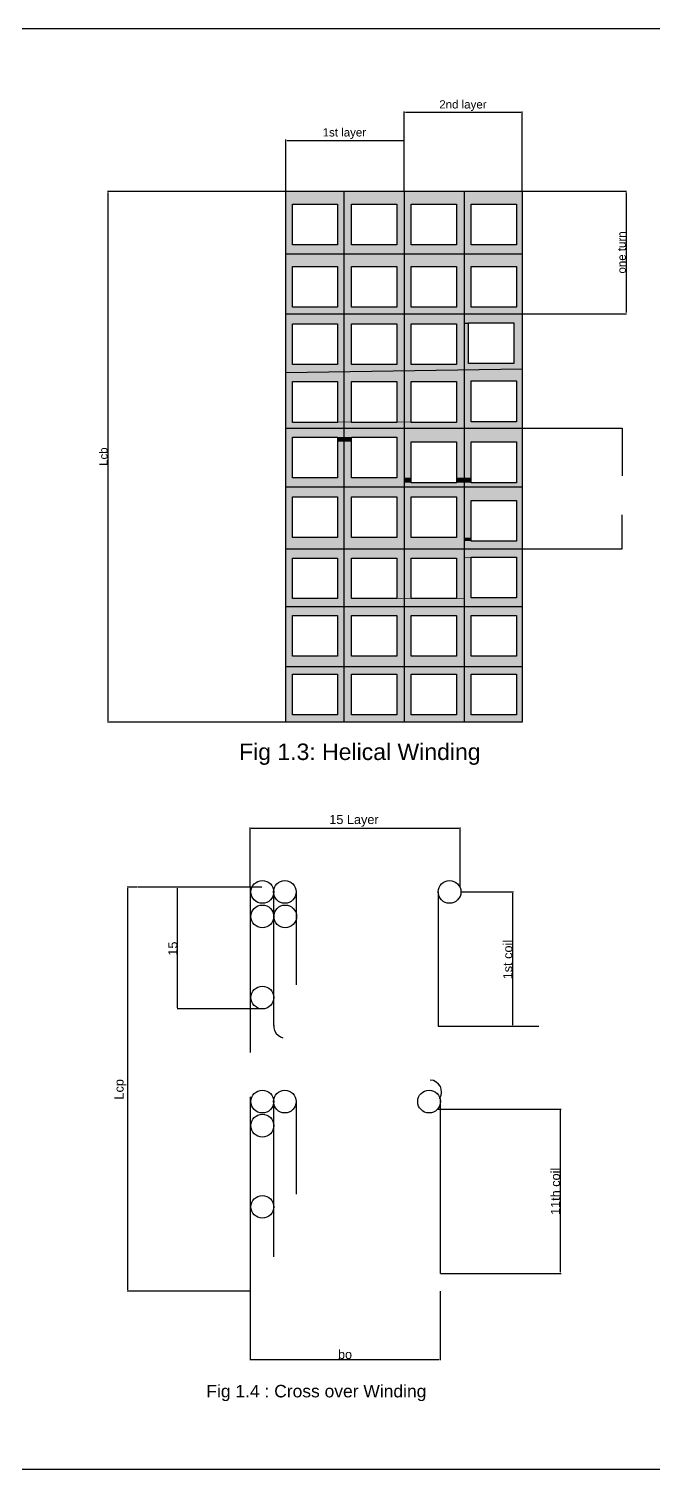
# Model space of a CAD drawing. Header units: millimetres. Extents: x 21.7 to 33, y 17.3 to 23.4.
# Drawn here: x 25.44 to 28.08, y 17.33 to 23.42 of the extents above; entities that cross this region are included whole.
import ezdxf

# ---------------------------------------------------------------- set-up
doc = ezdxf.new("R2010")
doc.units = ezdxf.units.MM
doc.header["$LTSCALE"] = 0.5
doc.layers.add('PDF_Geometry', color=7, linetype='Continuous')
doc.layers.add('PDF_Text', color=7, linetype='Continuous')
doc.layers.add('PDF_Solid Fills', color=7, linetype='Continuous', true_color=0xcd2027)
doc.styles.add('PDF F1', font='arial.ttf')

msp = doc.modelspace()

# ---------------------------------------------------------------- linework, layer by layer
at = {"layer": 'PDF_Geometry', "lineweight": 25}
for points in [[(22.0033, 17.33), (33.0383, 17.33), (33.0383, 23.4217), (22.0033, 23.4217)], [(27.0317, 22.7367), (27.0317, 23.0717)], [(27.525, 23.0683), (27.0367, 23.0683)], [(27.53, 22.7367), (27.53, 23.0717)], [(26.5317, 22.7367), (26.5317, 22.9533)], [(26.5367, 22.95), (27.0267, 22.95)], [(27.0317, 22.7367), (27.0317, 22.9533)], [(25.7767, 22.735), (26.5317, 22.735), (27.53, 22.735), (27.53, 20.49), (26.5317, 20.49), (25.7767, 20.49)], [(25.7783, 22.73), (25.7783, 20.495)], [(26.5317, 20.49), (26.5317, 22.735)], [(26.7783, 20.49), (26.7783, 22.735)], [(27.0317, 22.735), (27.0317, 20.49)], [(27.285, 22.735), (27.285, 20.49)], [(27.5317, 22.735), (27.9717, 22.735)], [(27.97, 22.73), (27.97, 22.2217)], [(26.5317, 22.47), (27.53, 22.47)], [(26.5317, 22.2167), (27.53, 22.2167)], [(27.5317, 22.2167), (27.9717, 22.2167)], [(26.5317, 21.9683), (27.53, 21.9833)], [(26.5317, 21.7333), (27.53, 21.7333)], [(27.53, 21.7333), (27.9533, 21.7333), (27.9533, 21.5317)], [(26.5317, 21.485), (27.53, 21.485)], [(27.53, 21.2217), (27.9533, 21.2217), (27.9533, 21.3667)], [(26.5317, 21.2217), (27.53, 21.2217)], [(26.5317, 20.9783), (27.53, 20.9783)], [(26.5317, 20.725), (27.53, 20.725)], [(26.38, 19.7917), (26.38, 20.0433)], [(26.385, 20.0417), (27.2633, 20.0417)], [(27.2683, 19.7917), (27.2683, 20.0433)], [(25.9017, 19.7917), (25.86, 19.7917)], [(25.8617, 19.7867), (25.8617, 18.0883)], [(26.38, 19.7917), (25.9033, 19.7917)], [(26.43, 19.7917), (26.0717, 19.7917)], [(26.0733, 19.2817), (26.0733, 19.7867)], [(26.38, 19.7917), (26.38, 19.0917)], [(26.4783, 19.7833), (26.4783, 19.2067)], [(26.575, 19.7717), (26.575, 19.3783)], [(27.175, 19.7717), (27.175, 19.2033), (27.6017, 19.2033)], [(27.2733, 19.7717), (27.4933, 19.7717)], [(27.49, 19.7667), (27.49, 19.2083)], [(26.43, 19.2767), (26.0717, 19.2767)], [(26.48, 19.2083), (26.48, 19.1967), (26.4833, 19.185), (26.49, 19.1733), (26.4983, 19.165), (26.5083, 19.1583), (26.5183, 19.155)], [(27.2733, 19.2033), (27.4933, 19.2033)], [(27.1817, 18.8983), (27.1883, 18.91), (27.19, 18.9233), (27.1883, 18.9367), (27.185, 18.9483), (27.1767, 18.9583), (27.1667, 18.9667), (27.155, 18.9733), (27.1417, 18.975)], [(26.38, 18.905), (26.38, 18.0833), (26.38, 17.7917)], [(26.4783, 18.8967), (26.4783, 18.2283)], [(26.575, 18.885), (26.575, 18.4933)], [(27.1833, 18.8983), (27.1833, 18.1583)], [(27.175, 18.8533), (27.695, 18.8533)], [(27.6917, 18.85), (27.6917, 18.1633)], [(27.185, 18.1583), (27.695, 18.1583)], [(25.9017, 18.0833), (25.86, 18.0833)], [(26.38, 18.0833), (25.8767, 18.0833)], [(27.1833, 18.0833), (27.1833, 17.7917)], [(26.385, 17.7933), (27.1783, 17.7933)]]:
    msp.add_lwpolyline(points, dxfattribs=at)
for points in [[(26.56, 22.68), (26.75, 22.68), (26.75, 22.5083), (26.56, 22.5083)], [(26.8083, 22.68), (27, 22.68), (27, 22.5083), (26.8083, 22.5083)], [(27.0617, 22.68), (27.2533, 22.68), (27.2533, 22.5083), (27.0617, 22.5083)], [(27.315, 22.68), (27.5067, 22.68), (27.5067, 22.5083), (27.315, 22.5083)], [(26.56, 22.4167), (26.75, 22.4167), (26.75, 22.245), (26.56, 22.245)], [(26.8083, 22.4167), (27, 22.4167), (27, 22.245), (26.8083, 22.245)], [(27.0617, 22.4167), (27.2533, 22.4167), (27.2533, 22.245), (27.0617, 22.245)], [(27.315, 22.4167), (27.5067, 22.4167), (27.5067, 22.245), (27.315, 22.245)], [(27.3033, 22.1783), (27.495, 22.1783), (27.495, 22.0067), (27.3033, 22.0067)], [(26.56, 22.1733), (26.75, 22.1733), (26.75, 22.0017), (26.56, 22.0017)], [(26.8083, 22.1733), (27, 22.1733), (27, 22.0017), (26.8083, 22.0017)], [(27.0617, 22.1733), (27.2533, 22.1733), (27.2533, 22.0017), (27.0617, 22.0017)], [(27.315, 21.9333), (27.5067, 21.9333), (27.5067, 21.76), (27.315, 21.76)], [(26.56, 21.93), (26.75, 21.93), (26.75, 21.7567), (26.56, 21.7567)], [(26.8083, 21.93), (27, 21.93), (27, 21.7567), (26.8083, 21.7567)], [(27.0617, 21.93), (27.2533, 21.93), (27.2533, 21.7567), (27.0617, 21.7567)], [(26.56, 21.695), (26.75, 21.695), (26.75, 21.5233), (26.56, 21.5233)], [(26.8083, 21.695), (27, 21.695), (27, 21.5233), (26.8083, 21.5233)], [(27.0617, 21.675), (27.2533, 21.675), (27.2533, 21.5017), (27.0617, 21.5017)], [(27.315, 21.675), (27.5067, 21.675), (27.5067, 21.5017), (27.315, 21.5017)], [(26.56, 21.4417), (26.75, 21.4417), (26.75, 21.27), (26.56, 21.27)], [(26.8083, 21.4417), (27, 21.4417), (27, 21.27), (26.8083, 21.27)], [(27.0617, 21.4417), (27.2533, 21.4417), (27.2533, 21.27), (27.0617, 21.27)], [(27.315, 21.4267), (27.5067, 21.4267), (27.5067, 21.255), (27.315, 21.255)], [(26.56, 21.1833), (26.75, 21.1833), (26.75, 21.0117), (26.56, 21.0117)], [(26.8083, 21.1833), (27, 21.1833), (27, 21.0117), (26.8083, 21.0117)], [(27.0617, 21.1833), (27.2533, 21.1833), (27.2533, 21.0117), (27.0617, 21.0117)], [(27.315, 21.1867), (27.5067, 21.1867), (27.5067, 21.015), (27.315, 21.015)], [(26.56, 20.94), (26.75, 20.94), (26.75, 20.7683), (26.56, 20.7683)], [(26.8083, 20.94), (27, 20.94), (27, 20.7683), (26.8083, 20.7683)], [(27.0617, 20.94), (27.2533, 20.94), (27.2533, 20.7683), (27.0617, 20.7683)], [(27.315, 20.94), (27.5067, 20.94), (27.5067, 20.7683), (27.315, 20.7683)], [(26.56, 20.6917), (26.75, 20.6917), (26.75, 20.52), (26.56, 20.52)], [(26.8083, 20.6917), (27, 20.6917), (27, 20.52), (26.8083, 20.52)], [(27.0617, 20.6917), (27.2533, 20.6917), (27.2533, 20.52), (27.0617, 20.52)], [(27.315, 20.6917), (27.5067, 20.6917), (27.5067, 20.52), (27.315, 20.52)]]:
    msp.add_lwpolyline(points, close=True, dxfattribs=at)
for centre in [(26.4319, 19.7713), (26.5269, 19.7713), (27.2235, 19.7713), (26.4319, 19.6679), (26.5285, 19.6679), (26.4319, 19.3246), (26.4319, 18.8846), (26.5269, 18.8846), (27.1369, 18.8846), (26.4319, 18.7829), (26.4319, 18.4396)]:
    msp.add_circle(centre, 0.0481, dxfattribs=at)
at = {"layer": 'PDF_Solid Fills', "color": 7, "transparency": 33554559}
for points in [[(27.0367, 23.07), (27.0367, 23.0683), (27.0317, 23.0683)], [(27.525, 23.07), (27.525, 23.0683), (27.53, 23.0683)], [(26.5367, 22.9517), (26.5367, 22.95), (26.5317, 22.95)], [(27.0267, 22.9517), (27.0267, 22.95), (27.0317, 22.95)], [(25.7783, 22.73), (25.78, 22.73), (25.7783, 22.735)], [(26.5317, 22.735), (26.7783, 22.68), (26.5317, 22.68)], [(26.5317, 22.735), (26.7783, 22.735), (26.7783, 22.68)], [(26.5317, 22.735), (26.7783, 22.68), (26.5317, 22.68)], [(26.5317, 22.735), (26.7783, 22.735), (26.7783, 22.68)], [(26.7783, 22.735), (27.0317, 22.68), (26.7783, 22.68)], [(26.7783, 22.735), (27.0317, 22.735), (27.0317, 22.68)], [(27.0317, 22.735), (27.285, 22.68), (27.0317, 22.68)], [(27.0317, 22.735), (27.285, 22.735), (27.285, 22.68)], [(27.285, 22.735), (27.53, 22.68), (27.285, 22.68)], [(27.285, 22.735), (27.53, 22.735), (27.53, 22.68)], [(27.9683, 22.73), (27.97, 22.73), (27.97, 22.735)], [(26.5317, 22.68), (26.56, 22.5083), (26.5317, 22.5083)], [(26.5317, 22.68), (26.56, 22.68), (26.56, 22.5083)], [(26.5317, 22.68), (26.56, 22.5083), (26.5317, 22.5083)], [(26.5317, 22.68), (26.56, 22.68), (26.56, 22.5083)], [(26.75, 22.68), (26.7783, 22.5083), (26.75, 22.5083)], [(26.75, 22.68), (26.7783, 22.68), (26.7783, 22.5083)], [(26.75, 22.68), (26.7783, 22.5083), (26.75, 22.5083)], [(26.75, 22.68), (26.7783, 22.68), (26.7783, 22.5083)], [(26.7783, 22.68), (26.8083, 22.5083), (26.7783, 22.5083)], [(26.7783, 22.68), (26.8083, 22.68), (26.8083, 22.5083)], [(27, 22.68), (27.0317, 22.5083), (27, 22.5083)], [(27, 22.68), (27.0317, 22.68), (27.0317, 22.5083)], [(27.0317, 22.68), (27.0617, 22.5083), (27.0317, 22.5083)], [(27.0317, 22.68), (27.0617, 22.68), (27.0617, 22.5083)], [(27.2533, 22.68), (27.285, 22.5083), (27.2533, 22.5083)], [(27.2533, 22.68), (27.285, 22.68), (27.285, 22.5083)], [(27.285, 22.68), (27.315, 22.5083), (27.285, 22.5083)], [(27.285, 22.68), (27.315, 22.68), (27.315, 22.5083)], [(27.5067, 22.68), (27.53, 22.5083), (27.5067, 22.5083)], [(27.5067, 22.68), (27.53, 22.68), (27.53, 22.5083)], [(26.5317, 22.5083), (26.7783, 22.47), (26.5317, 22.47)], [(26.5317, 22.5083), (26.7783, 22.5083), (26.7783, 22.47)], [(26.5317, 22.5083), (26.7783, 22.47), (26.5317, 22.47)], [(26.5317, 22.5083), (26.7783, 22.5083), (26.7783, 22.47)], [(26.7783, 22.5083), (27.0317, 22.47), (26.7783, 22.47)], [(26.7783, 22.5083), (27.0317, 22.5083), (27.0317, 22.47)], [(27.0317, 22.5083), (27.285, 22.47), (27.0317, 22.47)], [(27.0317, 22.5083), (27.285, 22.5083), (27.285, 22.47)], [(27.285, 22.5083), (27.53, 22.47), (27.285, 22.47)], [(27.285, 22.5083), (27.53, 22.5083), (27.53, 22.47)], [(26.5317, 22.47), (26.7783, 22.4167), (26.5317, 22.4167)], [(26.5317, 22.47), (26.7783, 22.47), (26.7783, 22.4167)], [(26.7783, 22.47), (27.0317, 22.4167), (26.7783, 22.4167)], [(26.7783, 22.47), (27.0317, 22.47), (27.0317, 22.4167)], [(27.0317, 22.47), (27.285, 22.4167), (27.0317, 22.4167)], [(27.0317, 22.47), (27.285, 22.47), (27.285, 22.4167)], [(27.285, 22.47), (27.53, 22.4167), (27.285, 22.4167)], [(27.285, 22.47), (27.53, 22.47), (27.53, 22.4167)], [(26.5317, 22.4167), (26.56, 22.245), (26.5317, 22.245)], [(26.5317, 22.4167), (26.56, 22.4167), (26.56, 22.245)], [(26.75, 22.4167), (26.7783, 22.245), (26.75, 22.245)], [(26.75, 22.4167), (26.7783, 22.4167), (26.7783, 22.245)], [(26.7783, 22.4167), (26.8083, 22.245), (26.7783, 22.245)], [(26.7783, 22.4167), (26.8083, 22.4167), (26.8083, 22.245)], [(27, 22.4167), (27.0317, 22.245), (27, 22.245)], [(27, 22.4167), (27.0317, 22.4167), (27.0317, 22.245)], [(27.0317, 22.4167), (27.0617, 22.245), (27.0317, 22.245)], [(27.0317, 22.4167), (27.0617, 22.4167), (27.0617, 22.245)], [(27.2533, 22.4167), (27.285, 22.245), (27.2533, 22.245)], [(27.2533, 22.4167), (27.285, 22.4167), (27.285, 22.245)], [(27.285, 22.4167), (27.315, 22.245), (27.285, 22.245)], [(27.285, 22.4167), (27.315, 22.4167), (27.315, 22.245)], [(27.5067, 22.4167), (27.53, 22.245), (27.5067, 22.245)], [(27.5067, 22.4167), (27.53, 22.4167), (27.53, 22.245)], [(26.5317, 22.245), (26.7783, 22.2167), (26.5317, 22.2167)], [(26.5317, 22.245), (26.7783, 22.245), (26.7783, 22.2167)], [(26.7783, 22.245), (27.0317, 22.2167), (26.7783, 22.2167)], [(26.7783, 22.245), (27.0317, 22.245), (27.0317, 22.2167)], [(27.0317, 22.245), (27.285, 22.2167), (27.0317, 22.2167)], [(27.0317, 22.245), (27.285, 22.245), (27.285, 22.2167)], [(27.285, 22.245), (27.53, 22.2167), (27.285, 22.2167)], [(27.285, 22.245), (27.53, 22.245), (27.53, 22.2167)], [(26.5317, 22.2167), (26.7783, 22.1783), (26.5317, 22.1783)], [(26.5317, 22.2167), (26.7783, 22.2167), (26.7783, 22.1783)], [(26.5317, 22.1783), (26.7783, 22.1733), (26.5317, 22.1733)], [(26.5317, 22.1783), (26.7783, 22.1783), (26.7783, 22.1733)], [(26.7783, 22.2167), (27.0317, 22.1783), (26.7783, 22.1783)], [(26.7783, 22.2167), (27.0317, 22.2167), (27.0317, 22.1783)], [(26.7783, 22.1783), (27.0317, 22.1733), (26.7783, 22.1733)], [(26.7783, 22.1783), (27.0317, 22.1783), (27.0317, 22.1733)], [(27.0317, 22.2167), (27.285, 22.1783), (27.0317, 22.1783)], [(27.0317, 22.2167), (27.285, 22.2167), (27.285, 22.1783)], [(27.0317, 22.1783), (27.285, 22.1733), (27.0317, 22.1733)], [(27.0317, 22.1783), (27.285, 22.1783), (27.285, 22.1733)], [(27.285, 22.2167), (27.53, 22.1783), (27.285, 22.1783)], [(27.285, 22.2167), (27.53, 22.2167), (27.53, 22.1783)], [(27.285, 22.1783), (27.3033, 22.1733), (27.285, 22.1733)], [(27.285, 22.1783), (27.3033, 22.1783), (27.3033, 22.1733)], [(27.495, 22.1783), (27.53, 22.0067), (27.495, 22.0067)], [(27.495, 22.1783), (27.53, 22.1783), (27.53, 22.0067)], [(27.9683, 22.2217), (27.97, 22.2217), (27.97, 22.2167)], [(26.5317, 22.1733), (26.56, 22.0017), (26.5317, 22.0017)], [(26.5317, 22.1733), (26.56, 22.1733), (26.56, 22.0017)], [(26.75, 22.1733), (26.7783, 22.0017), (26.75, 22.0017)], [(26.75, 22.1733), (26.7783, 22.1733), (26.7783, 22.0017)], [(26.7783, 22.1733), (26.8083, 22.0017), (26.7783, 22.0017)], [(26.7783, 22.1733), (26.8083, 22.1733), (26.8083, 22.0017)], [(27, 22.1733), (27.0317, 22.0017), (27, 22.0017)], [(27, 22.1733), (27.0317, 22.1733), (27.0317, 22.0017)], [(27.0317, 22.1733), (27.0617, 22.0017), (27.0317, 22.0017)], [(27.0317, 22.1733), (27.0617, 22.1733), (27.0617, 22.0017)], [(27.2533, 22.1733), (27.285, 22.0017), (27.2533, 22.0017)], [(27.2533, 22.1733), (27.285, 22.1733), (27.285, 22.0017)], [(27.285, 22.1733), (27.3033, 22.0067), (27.285, 22.0067)], [(27.285, 22.1733), (27.3033, 22.1733), (27.3033, 22.0067)], [(26.5317, 22.0017), (26.7783, 21.975), (26.5317, 21.975)], [(26.5317, 22.0017), (26.7783, 22.0017), (26.7783, 21.975)], [(26.7783, 22.0017), (27.0317, 21.9833), (26.7783, 21.9833)], [(26.7783, 22.0017), (27.0317, 22.0017), (27.0317, 21.9833)], [(27.0317, 22.0017), (27.285, 21.9833), (27.0317, 21.9833)], [(27.0317, 22.0017), (27.285, 22.0017), (27.285, 21.9833)], [(27.285, 22.0067), (27.53, 22.0017), (27.285, 22.0017)], [(27.285, 22.0067), (27.53, 22.0067), (27.53, 22.0017)], [(27.285, 22.0017), (27.53, 21.9833), (27.285, 21.9833)], [(27.285, 22.0017), (27.53, 22.0017), (27.53, 21.9833)], [(26.5317, 21.975), (26.7783, 21.9717), (26.5317, 21.9717)], [(26.5317, 21.975), (26.7783, 21.975), (26.7783, 21.9717)], [(26.5317, 21.9717), (26.7783, 21.9717), (26.5317, 21.9683)], [(26.7783, 21.9717), (26.7783, 21.9683), (26.5317, 21.9683)], [(26.5317, 21.9683), (26.7783, 21.9333), (26.5317, 21.9333)], [(26.5317, 21.9683), (26.7783, 21.9683), (26.7783, 21.9333)], [(26.5317, 21.9333), (26.7783, 21.93), (26.5317, 21.93)], [(26.5317, 21.9333), (26.7783, 21.9333), (26.7783, 21.93)], [(26.7783, 21.9833), (27.0317, 21.98), (26.7783, 21.98)], [(26.7783, 21.9833), (27.0317, 21.9833), (27.0317, 21.98)], [(26.7783, 21.98), (27.0317, 21.975), (26.7783, 21.975)], [(26.7783, 21.98), (27.0317, 21.98), (27.0317, 21.975)], [(26.7783, 21.975), (27.0317, 21.975), (26.7783, 21.9717)], [(27.0317, 21.975), (27.0317, 21.9717), (26.7783, 21.9717)], [(26.7783, 21.9717), (27.0317, 21.9683), (26.7783, 21.9683)], [(26.7783, 21.9717), (27.0317, 21.9717), (27.0317, 21.9683)], [(26.7783, 21.9683), (27.0317, 21.9333), (26.7783, 21.9333)], [(26.7783, 21.9683), (27.0317, 21.9683), (27.0317, 21.9333)], [(26.7783, 21.9333), (27.0317, 21.93), (26.7783, 21.93)], [(26.7783, 21.9333), (27.0317, 21.9333), (27.0317, 21.93)], [(27.0317, 21.9833), (27.285, 21.98), (27.0317, 21.98)], [(27.0317, 21.9833), (27.285, 21.9833), (27.285, 21.98)], [(27.0317, 21.98), (27.285, 21.98), (27.0317, 21.975)], [(27.285, 21.98), (27.285, 21.975), (27.0317, 21.975)], [(27.0317, 21.975), (27.285, 21.9717), (27.0317, 21.9717)], [(27.0317, 21.975), (27.285, 21.975), (27.285, 21.9717)], [(27.0317, 21.9717), (27.285, 21.9683), (27.0317, 21.9683)], [(27.0317, 21.9717), (27.285, 21.9717), (27.285, 21.9683)], [(27.0317, 21.9683), (27.285, 21.9333), (27.0317, 21.9333)], [(27.0317, 21.9683), (27.285, 21.9683), (27.285, 21.9333)], [(27.0317, 21.9333), (27.285, 21.93), (27.0317, 21.93)], [(27.0317, 21.9333), (27.285, 21.9333), (27.285, 21.93)], [(27.285, 21.9833), (27.53, 21.9833), (27.285, 21.98)], [(27.53, 21.9833), (27.53, 21.98), (27.285, 21.98)], [(27.285, 21.98), (27.53, 21.975), (27.285, 21.975)], [(27.285, 21.98), (27.53, 21.98), (27.53, 21.975)], [(27.285, 21.975), (27.53, 21.9683), (27.285, 21.9683)], [(27.285, 21.975), (27.53, 21.975), (27.53, 21.9683)], [(27.285, 21.9683), (27.53, 21.9333), (27.285, 21.9333)], [(27.285, 21.9683), (27.53, 21.9683), (27.53, 21.9333)], [(27.285, 21.9333), (27.315, 21.76), (27.285, 21.76)], [(27.285, 21.9333), (27.315, 21.9333), (27.315, 21.76)], [(27.5067, 21.9333), (27.53, 21.76), (27.5067, 21.76)], [(27.5067, 21.9333), (27.53, 21.9333), (27.53, 21.76)], [(26.5317, 21.93), (26.56, 21.7567), (26.5317, 21.7567)], [(26.5317, 21.93), (26.56, 21.93), (26.56, 21.7567)], [(26.75, 21.93), (26.7783, 21.76), (26.75, 21.76)], [(26.75, 21.93), (26.7783, 21.93), (26.7783, 21.76)], [(26.7783, 21.93), (26.8083, 21.76), (26.7783, 21.76)], [(26.7783, 21.93), (26.8083, 21.93), (26.8083, 21.76)], [(27, 21.93), (27.0317, 21.76), (27, 21.76)], [(27, 21.93), (27.0317, 21.93), (27.0317, 21.76)], [(27.0317, 21.93), (27.0617, 21.76), (27.0317, 21.76)], [(27.0317, 21.93), (27.0617, 21.93), (27.0617, 21.76)], [(27.2533, 21.93), (27.285, 21.7567), (27.2533, 21.7567)], [(27.2533, 21.93), (27.285, 21.93), (27.285, 21.7567)], [(26.5317, 21.7567), (26.7783, 21.7333), (26.5317, 21.7333)], [(26.5317, 21.7567), (26.7783, 21.7567), (26.7783, 21.7333)], [(26.75, 21.76), (26.7783, 21.7567), (26.75, 21.7567)], [(26.75, 21.76), (26.7783, 21.76), (26.7783, 21.7567)], [(26.7783, 21.76), (26.8083, 21.7567), (26.7783, 21.7567)], [(26.7783, 21.76), (26.8083, 21.76), (26.8083, 21.7567)], [(26.7783, 21.7567), (27.0317, 21.7333), (26.7783, 21.7333)], [(26.7783, 21.7567), (27.0317, 21.7567), (27.0317, 21.7333)], [(27, 21.76), (27.0317, 21.7567), (27, 21.7567)], [(27, 21.76), (27.0317, 21.76), (27.0317, 21.7567)], [(27.0317, 21.76), (27.0617, 21.7567), (27.0317, 21.7567)], [(27.0317, 21.76), (27.0617, 21.76), (27.0617, 21.7567)], [(27.0317, 21.7567), (27.285, 21.7333), (27.0317, 21.7333)], [(27.0317, 21.7567), (27.285, 21.7567), (27.285, 21.7333)], [(27.285, 21.76), (27.53, 21.7333), (27.285, 21.7333)], [(27.285, 21.76), (27.53, 21.76), (27.53, 21.7333)], [(26.5317, 21.7333), (26.7783, 21.695), (26.5317, 21.695)], [(26.5317, 21.7333), (26.7783, 21.7333), (26.7783, 21.695)], [(26.5317, 21.695), (26.56, 21.5233), (26.5317, 21.5233)], [(26.5317, 21.695), (26.56, 21.695), (26.56, 21.5233)], [(26.75, 21.695), (26.7783, 21.675), (26.75, 21.675)], [(26.75, 21.695), (26.7783, 21.695), (26.7783, 21.675)], [(26.7783, 21.7333), (27.0317, 21.695), (26.7783, 21.695)], [(26.7783, 21.7333), (27.0317, 21.7333), (27.0317, 21.695)], [(26.7783, 21.695), (26.8083, 21.675), (26.7783, 21.675)], [(26.7783, 21.695), (26.8083, 21.695), (26.8083, 21.675)], [(27, 21.695), (27.0317, 21.5233), (27, 21.5233)], [(27, 21.695), (27.0317, 21.695), (27.0317, 21.5233)], [(27.0317, 21.7333), (27.285, 21.695), (27.0317, 21.695)], [(27.0317, 21.7333), (27.285, 21.7333), (27.285, 21.695)], [(27.0317, 21.695), (27.285, 21.675), (27.0317, 21.675)], [(27.0317, 21.695), (27.285, 21.695), (27.285, 21.675)], [(27.285, 21.7333), (27.53, 21.675), (27.285, 21.675)], [(27.285, 21.7333), (27.53, 21.7333), (27.53, 21.675)], [(26.75, 21.675), (26.7783, 21.5233), (26.75, 21.5233)], [(26.75, 21.675), (26.7783, 21.675), (26.7783, 21.5233)], [(26.7783, 21.675), (26.8083, 21.5233), (26.7783, 21.5233)], [(26.7783, 21.675), (26.8083, 21.675), (26.8083, 21.5233)], [(27.0317, 21.675), (27.0617, 21.5233), (27.0317, 21.5233)], [(27.0317, 21.675), (27.0617, 21.675), (27.0617, 21.5233)], [(27.2533, 21.675), (27.285, 21.5233), (27.2533, 21.5233)], [(27.2533, 21.675), (27.285, 21.675), (27.285, 21.5233)], [(27.285, 21.675), (27.315, 21.5233), (27.285, 21.5233)], [(27.285, 21.675), (27.315, 21.675), (27.315, 21.5233)], [(27.5067, 21.675), (27.53, 21.5017), (27.5067, 21.5017)], [(27.5067, 21.675), (27.53, 21.675), (27.53, 21.5017)], [(26.5317, 21.5233), (26.7783, 21.5017), (26.5317, 21.5017)], [(26.5317, 21.5233), (26.7783, 21.5233), (26.7783, 21.5017)], [(26.7783, 21.5233), (27.0317, 21.5017), (26.7783, 21.5017)], [(26.7783, 21.5233), (27.0317, 21.5233), (27.0317, 21.5017)], [(27.0317, 21.5233), (27.0617, 21.5017), (27.0317, 21.5017)], [(27.0317, 21.5233), (27.0617, 21.5233), (27.0617, 21.5017)], [(27.2533, 21.5233), (27.285, 21.5017), (27.2533, 21.5017)], [(27.2533, 21.5233), (27.285, 21.5233), (27.285, 21.5017)], [(27.285, 21.5233), (27.315, 21.5017), (27.285, 21.5017)], [(27.285, 21.5233), (27.315, 21.5233), (27.315, 21.5017)], [(26.5317, 21.5017), (26.7783, 21.485), (26.5317, 21.485)], [(26.5317, 21.5017), (26.7783, 21.5017), (26.7783, 21.485)], [(26.5317, 21.485), (26.7783, 21.4417), (26.5317, 21.4417)], [(26.5317, 21.485), (26.7783, 21.485), (26.7783, 21.4417)], [(26.7783, 21.5017), (27.0317, 21.485), (26.7783, 21.485)], [(26.7783, 21.5017), (27.0317, 21.5017), (27.0317, 21.485)], [(26.7783, 21.485), (27.0317, 21.4417), (26.7783, 21.4417)], [(26.7783, 21.485), (27.0317, 21.485), (27.0317, 21.4417)], [(27.0317, 21.5017), (27.285, 21.485), (27.0317, 21.485)], [(27.0317, 21.5017), (27.285, 21.5017), (27.285, 21.485)], [(27.0317, 21.485), (27.285, 21.4417), (27.0317, 21.4417)], [(27.0317, 21.485), (27.285, 21.485), (27.285, 21.4417)], [(27.285, 21.5017), (27.53, 21.485), (27.285, 21.485)], [(27.285, 21.5017), (27.53, 21.5017), (27.53, 21.485)], [(27.285, 21.485), (27.53, 21.4267), (27.285, 21.4267)], [(27.285, 21.485), (27.53, 21.485), (27.53, 21.4267)], [(26.5317, 21.4417), (26.56, 21.27), (26.5317, 21.27)], [(26.5317, 21.4417), (26.56, 21.4417), (26.56, 21.27)], [(26.75, 21.4417), (26.7783, 21.27), (26.75, 21.27)], [(26.75, 21.4417), (26.7783, 21.4417), (26.7783, 21.27)], [(26.7783, 21.4417), (26.8083, 21.27), (26.7783, 21.27)], [(26.7783, 21.4417), (26.8083, 21.4417), (26.8083, 21.27)], [(27, 21.4417), (27.0317, 21.27), (27, 21.27)], [(27, 21.4417), (27.0317, 21.4417), (27.0317, 21.27)], [(27.0317, 21.4417), (27.0617, 21.27), (27.0317, 21.27)], [(27.0317, 21.4417), (27.0617, 21.4417), (27.0617, 21.27)], [(27.2533, 21.4417), (27.285, 21.27), (27.2533, 21.27)], [(27.2533, 21.4417), (27.285, 21.4417), (27.285, 21.27)], [(27.285, 21.4267), (27.315, 21.27), (27.285, 21.27)], [(27.285, 21.4267), (27.315, 21.4267), (27.315, 21.27)], [(27.5067, 21.4267), (27.53, 21.255), (27.5067, 21.255)], [(27.5067, 21.4267), (27.53, 21.4267), (27.53, 21.255)], [(26.5317, 21.27), (26.7783, 21.255), (26.5317, 21.255)], [(26.5317, 21.27), (26.7783, 21.27), (26.7783, 21.255)], [(26.7783, 21.27), (27.0317, 21.255), (26.7783, 21.255)], [(26.7783, 21.27), (27.0317, 21.27), (27.0317, 21.255)], [(27.0317, 21.27), (27.285, 21.255), (27.0317, 21.255)], [(27.0317, 21.27), (27.285, 21.27), (27.285, 21.255)], [(27.285, 21.27), (27.315, 21.255), (27.285, 21.255)], [(27.285, 21.27), (27.315, 21.27), (27.315, 21.255)], [(26.5317, 21.255), (26.7783, 21.2217), (26.5317, 21.2217)], [(26.5317, 21.255), (26.7783, 21.255), (26.7783, 21.2217)], [(26.5317, 21.2217), (26.7783, 21.1867), (26.5317, 21.1867)], [(26.5317, 21.2217), (26.7783, 21.2217), (26.7783, 21.1867)], [(26.7783, 21.255), (27.0317, 21.2217), (26.7783, 21.2217)], [(26.7783, 21.255), (27.0317, 21.255), (27.0317, 21.2217)], [(26.7783, 21.2217), (27.0317, 21.1867), (26.7783, 21.1867)], [(26.7783, 21.2217), (27.0317, 21.2217), (27.0317, 21.1867)], [(27.0317, 21.255), (27.285, 21.2217), (27.0317, 21.2217)], [(27.0317, 21.255), (27.285, 21.255), (27.285, 21.2217)], [(27.0317, 21.2217), (27.285, 21.1867), (27.0317, 21.1867)], [(27.0317, 21.2217), (27.285, 21.2217), (27.285, 21.1867)], [(27.285, 21.255), (27.53, 21.2217), (27.285, 21.2217)], [(27.285, 21.255), (27.53, 21.255), (27.53, 21.2217)], [(27.285, 21.2217), (27.53, 21.1867), (27.285, 21.1867)], [(27.285, 21.2217), (27.53, 21.2217), (27.53, 21.1867)], [(26.5317, 21.1867), (26.7783, 21.1833), (26.5317, 21.1833)], [(26.5317, 21.1867), (26.7783, 21.1867), (26.7783, 21.1833)], [(26.5317, 21.1833), (26.56, 21.0117), (26.5317, 21.0117)], [(26.5317, 21.1833), (26.56, 21.1833), (26.56, 21.0117)], [(26.75, 21.1833), (26.7783, 21.0117), (26.75, 21.0117)], [(26.75, 21.1833), (26.7783, 21.1833), (26.7783, 21.0117)], [(26.7783, 21.1867), (27.0317, 21.1833), (26.7783, 21.1833)], [(26.7783, 21.1867), (27.0317, 21.1867), (27.0317, 21.1833)], [(26.7783, 21.1833), (26.8083, 21.0117), (26.7783, 21.0117)], [(26.7783, 21.1833), (26.8083, 21.1833), (26.8083, 21.0117)], [(27, 21.1833), (27.0317, 21.015), (27, 21.015)], [(27, 21.1833), (27.0317, 21.1833), (27.0317, 21.015)], [(27.0317, 21.1867), (27.285, 21.1833), (27.0317, 21.1833)], [(27.0317, 21.1867), (27.285, 21.1867), (27.285, 21.1833)], [(27.0317, 21.1833), (27.0617, 21.015), (27.0317, 21.015)], [(27.0317, 21.1833), (27.0617, 21.1833), (27.0617, 21.015)], [(27.2533, 21.1833), (27.285, 21.015), (27.2533, 21.015)], [(27.2533, 21.1833), (27.285, 21.1833), (27.285, 21.015)], [(27.285, 21.1867), (27.315, 21.1833), (27.285, 21.1833)], [(27.285, 21.1867), (27.315, 21.1867), (27.315, 21.1833)], [(27.285, 21.1833), (27.315, 21.015), (27.285, 21.015)], [(27.285, 21.1833), (27.315, 21.1833), (27.315, 21.015)], [(27.5067, 21.1867), (27.53, 21.015), (27.5067, 21.015)], [(27.5067, 21.1867), (27.53, 21.1867), (27.53, 21.015)], [(26.5317, 21.0117), (26.7783, 20.9783), (26.5317, 20.9783)], [(26.5317, 21.0117), (26.7783, 21.0117), (26.7783, 20.9783)], [(26.5317, 20.9783), (26.7783, 20.94), (26.5317, 20.94)], [(26.5317, 20.9783), (26.7783, 20.9783), (26.7783, 20.94)], [(26.7783, 21.0117), (27.0317, 20.9783), (26.7783, 20.9783)], [(26.7783, 21.0117), (27.0317, 21.0117), (27.0317, 20.9783)], [(26.7783, 20.9783), (27.0317, 20.94), (26.7783, 20.94)], [(26.7783, 20.9783), (27.0317, 20.9783), (27.0317, 20.94)], [(27, 21.015), (27.0317, 21.0117), (27, 21.0117)], [(27, 21.015), (27.0317, 21.015), (27.0317, 21.0117)], [(27.0317, 21.015), (27.0617, 21.0117), (27.0317, 21.0117)], [(27.0317, 21.015), (27.0617, 21.015), (27.0617, 21.0117)], [(27.0317, 21.0117), (27.285, 20.9783), (27.0317, 20.9783)], [(27.0317, 21.0117), (27.285, 21.0117), (27.285, 20.9783)], [(27.0317, 20.9783), (27.285, 20.94), (27.0317, 20.94)], [(27.0317, 20.9783), (27.285, 20.9783), (27.285, 20.94)], [(27.2533, 21.015), (27.285, 21.0117), (27.2533, 21.0117)], [(27.2533, 21.015), (27.285, 21.015), (27.285, 21.0117)], [(27.285, 21.015), (27.53, 21.0117), (27.285, 21.0117)], [(27.285, 21.015), (27.53, 21.015), (27.53, 21.0117)], [(27.285, 21.0117), (27.53, 20.9783), (27.285, 20.9783)], [(27.285, 21.0117), (27.53, 21.0117), (27.53, 20.9783)], [(27.285, 20.9783), (27.53, 20.94), (27.285, 20.94)], [(27.285, 20.9783), (27.53, 20.9783), (27.53, 20.94)], [(26.5317, 20.94), (26.56, 20.7683), (26.5317, 20.7683)], [(26.5317, 20.94), (26.56, 20.94), (26.56, 20.7683)], [(26.75, 20.94), (26.7783, 20.7683), (26.75, 20.7683)], [(26.75, 20.94), (26.7783, 20.94), (26.7783, 20.7683)], [(26.7783, 20.94), (26.8083, 20.7683), (26.7783, 20.7683)], [(26.7783, 20.94), (26.8083, 20.94), (26.8083, 20.7683)], [(27, 20.94), (27.0317, 20.7683), (27, 20.7683)], [(27, 20.94), (27.0317, 20.94), (27.0317, 20.7683)], [(27.0317, 20.94), (27.285, 20.94), (27.285, 20.94)], [(27.0317, 20.94), (27.0617, 20.7683), (27.0317, 20.7683)], [(27.0317, 20.94), (27.0617, 20.94), (27.0617, 20.7683)], [(27.2533, 20.94), (27.285, 20.7683), (27.2533, 20.7683)], [(27.2533, 20.94), (27.285, 20.94), (27.285, 20.7683)], [(27.285, 20.94), (27.53, 20.94), (27.53, 20.94)], [(27.285, 20.94), (27.315, 20.7683), (27.285, 20.7683)], [(27.285, 20.94), (27.315, 20.94), (27.315, 20.7683)], [(27.5067, 20.94), (27.53, 20.7683), (27.5067, 20.7683)], [(27.5067, 20.94), (27.53, 20.94), (27.53, 20.7683)], [(26.5317, 20.7683), (26.7783, 20.7683), (26.7783, 20.7683)], [(26.5317, 20.7683), (26.7783, 20.725), (26.5317, 20.725)], [(26.5317, 20.7683), (26.7783, 20.7683), (26.7783, 20.725)], [(26.5317, 20.725), (26.7783, 20.6917), (26.5317, 20.6917)], [(26.5317, 20.725), (26.7783, 20.725), (26.7783, 20.6917)], [(26.7783, 20.7683), (27.0317, 20.7683), (27.0317, 20.7683)], [(26.7783, 20.7683), (27.0317, 20.725), (26.7783, 20.725)], [(26.7783, 20.7683), (27.0317, 20.7683), (27.0317, 20.725)], [(26.7783, 20.725), (27.0317, 20.6917), (26.7783, 20.6917)], [(26.7783, 20.725), (27.0317, 20.725), (27.0317, 20.6917)], [(27.0317, 20.7683), (27.0617, 20.7683), (27.0617, 20.7683)], [(27.0317, 20.7683), (27.285, 20.725), (27.0317, 20.725)], [(27.0317, 20.7683), (27.285, 20.7683), (27.285, 20.725)], [(27.0317, 20.725), (27.285, 20.6917), (27.0317, 20.6917)], [(27.0317, 20.725), (27.285, 20.725), (27.285, 20.6917)], [(27.2533, 20.7683), (27.285, 20.7683), (27.285, 20.7683)], [(27.285, 20.7683), (27.315, 20.7683), (27.315, 20.7683)], [(27.285, 20.7683), (27.53, 20.725), (27.285, 20.725)], [(27.285, 20.7683), (27.53, 20.7683), (27.53, 20.725)], [(27.285, 20.725), (27.53, 20.6917), (27.285, 20.6917)], [(27.285, 20.725), (27.53, 20.725), (27.53, 20.6917)], [(26.5317, 20.6917), (26.56, 20.52), (26.5317, 20.52)], [(26.5317, 20.6917), (26.56, 20.6917), (26.56, 20.52)], [(26.75, 20.6917), (26.7783, 20.52), (26.75, 20.52)], [(26.75, 20.6917), (26.7783, 20.6917), (26.7783, 20.52)], [(26.7783, 20.6917), (26.8083, 20.52), (26.7783, 20.52)], [(26.7783, 20.6917), (26.8083, 20.6917), (26.8083, 20.52)], [(27, 20.6917), (27.0317, 20.52), (27, 20.52)], [(27, 20.6917), (27.0317, 20.6917), (27.0317, 20.52)], [(27.0317, 20.6917), (27.0617, 20.52), (27.0317, 20.52)], [(27.0317, 20.6917), (27.0617, 20.6917), (27.0617, 20.52)], [(27.2533, 20.6917), (27.285, 20.52), (27.2533, 20.52)], [(27.2533, 20.6917), (27.285, 20.6917), (27.285, 20.52)], [(27.285, 20.6917), (27.315, 20.52), (27.285, 20.52)], [(27.285, 20.6917), (27.315, 20.6917), (27.315, 20.52)], [(27.5067, 20.6917), (27.53, 20.52), (27.5067, 20.52)], [(27.5067, 20.6917), (27.53, 20.6917), (27.53, 20.52)], [(25.7783, 20.495), (25.78, 20.495), (25.7783, 20.49)], [(26.5317, 20.52), (26.7783, 20.49), (26.5317, 20.49)], [(26.5317, 20.52), (26.7783, 20.52), (26.7783, 20.49)], [(26.7783, 20.52), (27.0317, 20.49), (26.7783, 20.49)], [(26.7783, 20.52), (27.0317, 20.52), (27.0317, 20.49)], [(27.0317, 20.52), (27.285, 20.49), (27.0317, 20.49)], [(27.0317, 20.52), (27.285, 20.52), (27.285, 20.49)], [(27.285, 20.52), (27.53, 20.49), (27.285, 20.49)], [(27.285, 20.52), (27.53, 20.52), (27.53, 20.49)], [(26.385, 20.0417), (26.385, 20.04), (26.38, 20.0417)], [(27.2633, 20.0417), (27.2633, 20.04), (27.2683, 20.0417)], [(25.8617, 19.7867), (25.8633, 19.7867), (25.8617, 19.7917)], [(26.0733, 19.7867), (26.075, 19.7867), (26.0733, 19.7917)], [(27.49, 19.7667), (27.4917, 19.7667), (27.49, 19.7717)], [(26.0733, 19.2817), (26.075, 19.2817), (26.0733, 19.2767)], [(27.49, 19.2083), (27.4917, 19.2083), (27.49, 19.2033)], [(27.6917, 18.85), (27.6933, 18.85), (27.6917, 18.8533)], [(27.6917, 18.1633), (27.6933, 18.1633), (27.6917, 18.1583)], [(25.8617, 18.0883), (25.8633, 18.0883), (25.8617, 18.0833)], [(26.385, 17.795), (26.385, 17.7933), (26.38, 17.7933)], [(27.1783, 17.795), (27.1783, 17.7933), (27.1833, 17.7933)]]:
    msp.add_solid(points, dxfattribs=at)

# ---------------------------------------------------------------- texts
at = {"layer": 'PDF_Text', "attachment_point": 4, "style": 'PDF F1'}
for s, insert, char_height in [('2nd layer', (27.1801, 23.0968), 0.0348), ('1st layer', (26.6868, 22.9785), 0.0348), ('Fig 1.3: Helical Winding', (26.3334, 20.3536), 0.069599), ('15 Layer', (26.715, 20.0718), 0.0384), ('bo', (26.7517, 17.8152), 0.0384), ('Fig 1.4 : Cross over Winding', (26.1951, 17.6522), 0.052799)]:
    msp.add_mtext(s, dxfattribs=dict(at, insert=insert, char_height=char_height))
at = {"layer": 'PDF_Text', "attachment_point": 4, "rotation": 90, "style": 'PDF F1'}
for s, insert, char_height in [('one turn', (27.9516, 22.3867), 0.0348), ('Lcb', (25.76, 21.5734), 0.0346), ('15', (26.0532, 19.5017), 0.0384), ('1st coil', (27.4698, 19.4017), 0.0384), ('Lcp', (25.8315, 18.8933), 0.0384), ('11th coil', (27.6715, 18.405), 0.0384)]:
    msp.add_mtext(s, dxfattribs=dict(at, insert=insert, char_height=char_height))

doc.saveas('drawing.dxf')
